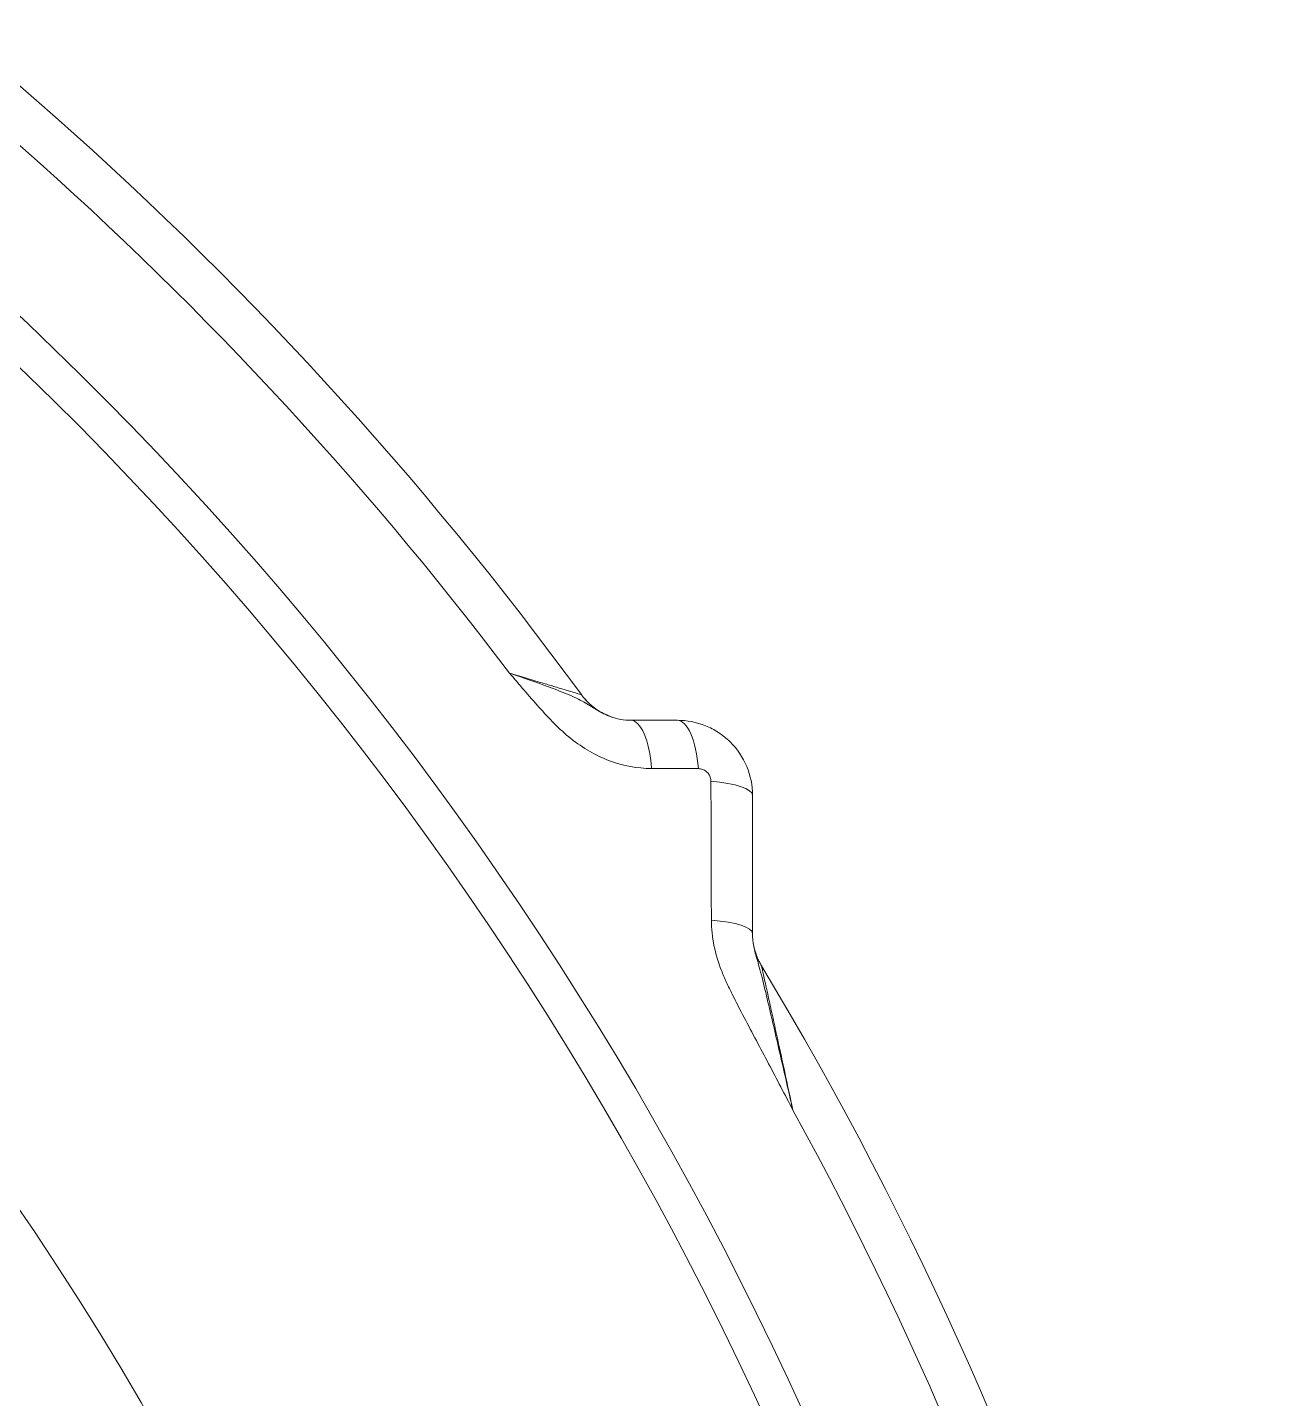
# Model space of a CAD drawing. Header units: millimetres. Extents: x 4664 to 8864, y -38 to 2932.
# Drawn here: x 6654.59 to 6686.74, y 776.31 to 811.55 of the extents above; entities that cross this region are included whole.
import ezdxf

# ---------------------------------------------------------------- set-up
doc = ezdxf.new("R2010")
doc.units = ezdxf.units.MM

msp = doc.modelspace()

# ---------------------------------------------------------------- linework, layer by layer
at = {"lineweight": 5}
for radius, start, end in [(93.511, 36.15958, 86.73036), (92.36, 37.11429, 84.05174), (89.114, 2.73527, 80.78997), (88.156, 2.73527, 80.78997), (74.075, 3.29067, 55.00395), (93.511, 2.58148, 31.03314), (92.36, 2.63975, 28.80096)]:
    msp.add_arc((6593.322, 739.226), radius, start, end, dxfattribs=at)
for centre, major_axis, ratio, start_param, end_param in [((6670.093, 792.135), (0, 1.606), 0.34171, 4.943675, 6.283185), ((6671.291, 792.135), (0, 1.606), 0.343201, 4.941204, 6.283185), ((6671.612, 791.814), (1.606, 0), 0.239082, 0, 1.228846), ((6671.612, 788.262), (1.606, 0), 0.228211, 0, 1.221386)]:
    msp.add_ellipse(centre, major_axis=major_axis, ratio=ratio, start_param=start_param, end_param=end_param, dxfattribs=at)
for points, knots in [([(6666.973, 794.956), (6667.224, 794.663), (6667.474, 794.368), (6667.859, 793.937), (6667.989, 793.795), (6668.261, 793.522), (6668.402, 793.391), (6668.705, 793.15), (6668.864, 793.04), (6669.194, 792.851), (6669.365, 792.77), (6669.897, 792.572), (6670.262, 792.504), (6670.627, 792.503)], [0, 0, 0, 0, 0.25, 0.25, 0.375, 0.375, 0.5, 0.5, 0.625, 0.625, 0.75, 0.75, 1, 1, 1, 1]), ([(6668.821, 794.4), (6668.821, 794.4), (6668.821, 794.4), (6668.819, 794.4), (6668.766, 794.416), (6668.618, 794.461), (6668.557, 794.479), (6668.417, 794.521), (6668.339, 794.544), (6668.165, 794.596), (6668.07, 794.625), (6667.869, 794.685), (6667.763, 794.717), (6667.441, 794.814), (6667.211, 794.884), (6666.973, 794.956)], [0, 0, 0, 0, 0.003124, 0.003124, 0.25536, 0.25536, 0.381477, 0.381477, 0.507595, 0.507595, 0.633713, 0.633713, 0.759831, 0.759831, 1, 1, 1, 1]), ([(6669.496, 793.867), (6669.432, 793.894), (6669.369, 793.924), (6669.219, 794.006), (6669.133, 794.06), (6668.941, 794.18), (6668.833, 794.244), (6668.553, 794.38), (6668.381, 794.45), (6667.816, 794.664), (6667.389, 794.812), (6666.973, 794.956)], [0, 0, 0, 0, 0.128863, 0.128863, 0.303091, 0.303091, 0.477318, 0.477318, 0.651545, 0.651545, 1, 1, 1, 1]), ([(6669.629, 793.817), (6669.547, 793.844), (6669.349, 793.925), (6669.065, 794.115), (6668.896, 794.298), (6668.821, 794.4)], [0, 0, 0, 0, 0.254707, 0.632543, 1, 1, 1, 1]), ([(6669.503, 793.874), (6669.465, 793.886), (6669.308, 793.942), (6669.067, 794.118), (6668.896, 794.298), (6668.821, 794.4)], [0, 0, 0, 0, 0.137308, 0.574662, 1, 1, 1, 1]), ([(6670.093, 793.741), (6669.915, 793.741), (6669.74, 793.774), (6669.541, 793.848), (6669.519, 793.857), (6669.496, 793.867)], [0, 0, 0, 0, 0.88481, 0.88481, 1, 1, 1, 1]), ([(6673.219, 791.814), (6673.219, 792.064), (6673.168, 792.321), (6672.972, 792.792), (6672.824, 793.011), (6672.55, 793.279), (6672.449, 793.36), (6672.237, 793.498), (6672.126, 793.556), (6671.778, 793.696), (6671.532, 793.741), (6671.291, 793.741)], [0, 0, 0, 0, 0.25, 0.25, 0.5, 0.5, 0.625, 0.625, 0.75, 0.75, 1, 1, 1, 1]), ([(6671.828, 792.499), (6671.863, 792.499), (6671.899, 792.493), (6671.968, 792.469), (6672.001, 792.451), (6672.057, 792.406), (6672.081, 792.379), (6672.118, 792.321), (6672.132, 792.289), (6672.147, 792.231), (6672.151, 792.203), (6672.151, 792.176)], [0, 0, 0, 0, 0.217759, 0.217759, 0.436972, 0.436972, 0.642727, 0.642727, 0.837259, 0.837259, 1, 1, 1, 1]), ([(6672.151, 792.176), (6672.154, 791.135), (6672.158, 790.094), (6672.161, 788.903), (6672.162, 788.755), (6672.162, 788.606)], [0, 0, 0, 0, 0.875371, 0.875371, 1, 1, 1, 1]), ([(6672.162, 788.606), (6672.163, 788.386), (6672.186, 788.168), (6672.273, 787.737), (6672.338, 787.522), (6672.461, 787.208), (6672.506, 787.105), (6672.599, 786.902), (6672.648, 786.801), (6672.798, 786.5), (6672.901, 786.301), (6673.213, 785.706), (6673.424, 785.31), (6673.843, 784.517), (6674.051, 784.12), (6674.256, 783.722)], [0, 0, 0, 0, 0.125, 0.125, 0.25, 0.25, 0.3125, 0.3125, 0.375, 0.375, 0.5, 0.5, 0.75, 0.75, 1, 1, 1, 1]), ([(6674.256, 783.722), (6674.154, 784.173), (6674.051, 784.625), (6673.843, 785.527), (6673.739, 785.979), (6673.584, 786.638), (6673.533, 786.855), (6673.458, 787.155), (6673.434, 787.25), (6673.388, 787.423), (6673.366, 787.499), (6673.305, 787.706), (6673.273, 787.819), (6673.23, 788.043), (6673.219, 788.152), (6673.219, 788.262)], [0, 0, 0, 0, 0.25, 0.25, 0.5, 0.5, 0.625, 0.625, 0.6875, 0.6875, 0.75, 0.75, 0.875, 0.875, 1, 1, 1, 1]), ([(6674.256, 783.722), (6674.172, 784.118), (6674.089, 784.506), (6673.966, 785.079), (6673.924, 785.273), (6673.841, 785.654), (6673.8, 785.842), (6673.721, 786.202), (6673.683, 786.374), (6673.612, 786.698), (6673.579, 786.848), (6673.521, 787.108), (6673.496, 787.221), (6673.469, 787.341), (6673.462, 787.373), (6673.452, 787.418), (6673.449, 787.431), (6673.449, 787.433), (6673.449, 787.434), (6673.449, 787.434)], [0, 0, 0, 0, 0.239167, 0.239167, 0.364739, 0.364739, 0.490311, 0.490311, 0.615883, 0.615883, 0.741455, 0.741455, 0.867027, 0.867027, 0.929813, 0.929813, 0.992598, 0.992598, 1, 1, 1, 1])]:
    msp.add_open_spline(points, degree=3, knots=knots, dxfattribs=at)
for points, degree in [([(6671.291, 793.741), (6670.892, 793.741), (6670.492, 793.741), (6670.093, 793.741)], 3), ([(6670.627, 792.503), (6671.028, 792.502), (6671.428, 792.501), (6671.828, 792.499)], 3), ([(6673.219, 788.262), (6673.219, 789.447), (6673.219, 790.631), (6673.219, 791.814)], 3), ([(6673.449, 787.434), (6673.221, 787.816), (6673.219, 788.262)], 2)]:
    msp.add_open_spline(points, degree=degree, dxfattribs=at)

doc.saveas('drawing.dxf')
